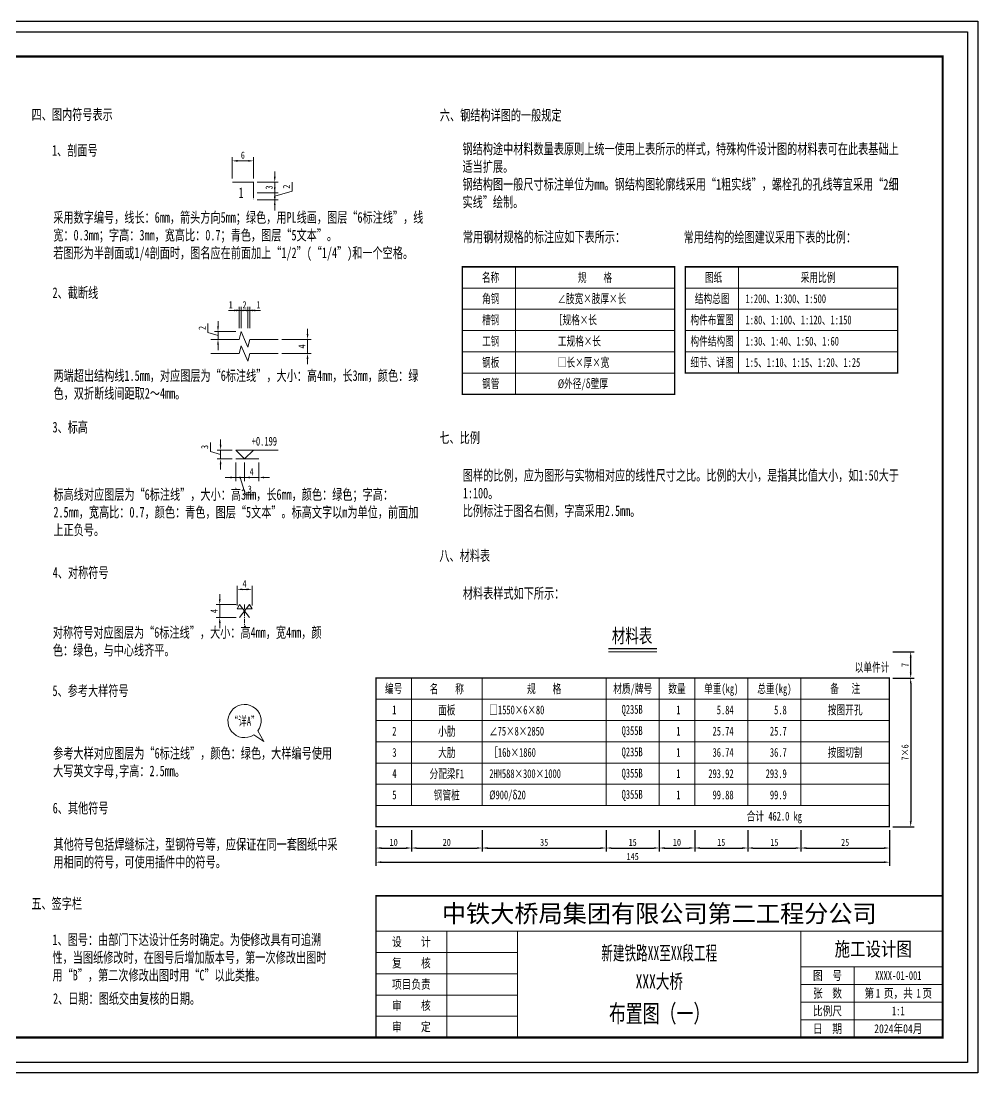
# Model space of a CAD drawing. Header units: millimetres. Extents: x 0 to 76984, y 0 to 13707.
# Drawn here: x 36020.1 to 36290.3, y 5849 to 6146 of the extents above; entities that cross this region are included whole.
import ezdxf
from ezdxf.enums import TextEntityAlignment as Align

# ---------------------------------------------------------------- set-up
doc = ezdxf.new("R2010")
doc.units = ezdxf.units.MM
doc.linetypes.add('CENTER', pattern=[2, 1.25, -0.25, 0.25, -0.25])
doc.layers.get('Defpoints').update_dxf_attribs({"color": 8})
for name, color, linetype, lineweight in [('1粗实线', 1, 'Continuous', 30), ('2细实线', 5, 'Continuous', 18), ('3中心线', 6, 'CENTER', 18), ('5文本', 4, 'Continuous', 18), ('6标注线', 3, 'Continuous', 13), ('8图框线', 7, 'Continuous', 25)]:
    doc.layers.add(name, color=color, linetype=linetype, lineweight=lineweight)
doc.styles.get("Standard").update_dxf_attribs({"font": '', "width": 0.7})
doc.styles.add('图标栏其他文字', font='', dxfattribs={"width": 0.8})
doc.styles.add('图标栏单位名称', font='')
doc.styles.add('工程名称或节段名称', font='', dxfattribs={"width": 0.8})
doc.styles.get('Standard').set_extended_font_data('SimSun')
doc.styles.get('图标栏其他文字').set_extended_font_data('SimSun')
doc.styles.get('图标栏单位名称').set_extended_font_data('SimSun')
doc.styles.get('工程名称或节段名称').set_extended_font_data('SimSun')
doc.dimstyles.new('SJSYB-(1)', dxfattribs={"dimtxt": 2, "dimasz": 1.5, "dimexe": 1, "dimexo": 1, "dimgap": 0.6, "dimtad": 1, "dimdec": 0, "dimzin": 0, "dimdsep": 46, "dimtxsty": 'Standard', "dimcen": 2.5, "dimclrd": 256, "dimclre": 256, "dimclrt": 4, "dimadec": 0, "dimazin": 2, "dimtfac": 1, "dimtdec": 0, "dimtmove": 1, "dimatfit": 3, "dimfxl": 1.2, "dimlwd": -1, "dimlwe": -1, "dimarcsym": 1})

# ---------------------------------------------------------------- blocks, each defined once
blk = doc.blocks.new('*D459')
at = {"layer": '6标注线', "transparency": 16777216}
for p, q in [((36079.7, 6101.54), (36079.7, 6107.54)), ((36081.2, 6106.54), (36084.2, 6106.54)), ((36085.7, 6101.54), (36085.7, 6107.54))]:
    blk.add_line(p, q, dxfattribs=at)
for points in [[(36081.2, 6106.79), (36081.2, 6106.29), (36079.7, 6106.54)], [(36084.2, 6106.79), (36084.2, 6106.29), (36085.7, 6106.54)]]:
    blk.add_solid(points, dxfattribs=at)
at = {"layer": 'Defpoints', "color": 0, "transparency": 16777216}
for p in [(36085.7, 6106.54), (36079.7, 6100.54), (36085.7, 6100.54)]:
    blk.add_point(p, dxfattribs=at)
at = {"layer": '6标注线', "color": 4, "transparency": 16777216, "insert": (36082.7, 6108.14), "char_height": 2, "attachment_point": 5}
blk.add_mtext('6', dxfattribs=at)
blk = doc.blocks.new('*D460')
at = {"layer": '6标注线', "transparency": 16777216}
for p, q in [((36091.7, 6102.04), (36091.7, 6103.54)), ((36086.7, 6100.54), (36092.7, 6100.54)), ((36091.7, 6100.54), (36091.7, 6097.54)), ((36086.7, 6097.54), (36092.7, 6097.54)), ((36091.7, 6096.04), (36091.7, 6094.54))]:
    blk.add_line(p, q, dxfattribs=at)
for points in [[(36091.45, 6102.04), (36091.95, 6102.04), (36091.7, 6100.54)], [(36091.45, 6096.04), (36091.95, 6096.04), (36091.7, 6097.54)]]:
    blk.add_solid(points, dxfattribs=at)
at = {"layer": 'Defpoints', "color": 0, "transparency": 16777216}
for p in [(36085.7, 6100.54), (36085.7, 6097.54), (36091.7, 6097.54)]:
    blk.add_point(p, dxfattribs=at)
at = {"layer": '6标注线', "color": 4, "transparency": 16777216, "insert": (36090.1, 6099.04), "char_height": 2, "attachment_point": 5, "rotation": 90}
blk.add_mtext('3', dxfattribs=at)
blk = doc.blocks.new('*D461')
at = {"layer": '6标注线', "transparency": 16777216}
for p, q in [((36091.7, 6099.04), (36091.7, 6100.54)), ((36096.6, 6098.01), (36096.6, 6100.54)), ((36086.7, 6097.54), (36092.7, 6097.54)), ((36091.7, 6096.54), (36096.6, 6098.01)), ((36091.7, 6097.54), (36091.7, 6095.54)), ((36091.7, 6097.54), (36091.7, 6095.54)), ((36086.7, 6095.54), (36092.7, 6095.54)), ((36091.7, 6094.04), (36091.7, 6092.54))]:
    blk.add_line(p, q, dxfattribs=at)
for points in [[(36091.45, 6099.04), (36091.95, 6099.04), (36091.7, 6097.54)], [(36091.45, 6094.04), (36091.95, 6094.04), (36091.7, 6095.54)]]:
    blk.add_solid(points, dxfattribs=at)
at = {"layer": 'Defpoints', "color": 0, "transparency": 16777216}
for p in [(36085.7, 6097.54), (36085.7, 6095.54), (36091.7, 6095.54)]:
    blk.add_point(p, dxfattribs=at)
at = {"layer": '6标注线', "color": 4, "transparency": 16777216, "insert": (36095, 6099.27), "char_height": 2, "attachment_point": 5, "rotation": 90}
blk.add_mtext('2', dxfattribs=at)
blk = doc.blocks.new('*D462')
at = {"layer": '6标注线', "transparency": 16777216}
for p, q in [((36072.78, 6058.1), (36072.78, 6060.63)), ((36075.68, 6059.82), (36075.68, 6061.32)), ((36075.68, 6057.23), (36072.78, 6058.1)), ((36080.68, 6058.32), (36074.68, 6058.32)), ((36080.68, 6056.14), (36074.68, 6056.14)), ((36075.68, 6056.14), (36075.68, 6058.32)), ((36075.68, 6056.14), (36075.68, 6058.32)), ((36075.68, 6054.64), (36075.68, 6053.14))]:
    blk.add_line(p, q, dxfattribs=at)
for points in [[(36075.43, 6059.82), (36075.93, 6059.82), (36075.68, 6058.32)], [(36075.43, 6054.64), (36075.93, 6054.64), (36075.68, 6056.14)]]:
    blk.add_solid(points, dxfattribs=at)
at = {"layer": 'Defpoints', "color": 0, "transparency": 16777216}
for p in [(36075.68, 6058.32), (36081.68, 6058.32), (36081.68, 6056.14)]:
    blk.add_point(p, dxfattribs=at)
at = {"layer": '6标注线', "color": 4, "transparency": 16777216, "insert": (36071.18, 6059.37), "char_height": 2, "attachment_point": 5, "rotation": 90}
blk.add_mtext('2', dxfattribs=at)
blk = doc.blocks.new('*D463')
at = {"layer": '6标注线', "transparency": 16777216}
for p, q in [((36081.68, 6059.32), (36081.68, 6065.32)), ((36082.26, 6059.32), (36082.26, 6065.32)), ((36080.18, 6064.32), (36078.68, 6064.32)), ((36082.26, 6064.32), (36081.68, 6064.32)), ((36083.76, 6064.32), (36085.26, 6064.32))]:
    blk.add_line(p, q, dxfattribs=at)
for points in [[(36080.18, 6064.57), (36080.18, 6064.07), (36081.68, 6064.32)], [(36083.76, 6064.57), (36083.76, 6064.07), (36082.26, 6064.32)]]:
    blk.add_solid(points, dxfattribs=at)
at = {"layer": 'Defpoints', "color": 0, "transparency": 16777216}
for p in [(36081.68, 6064.32), (36081.68, 6058.32), (36082.26, 6058.32)]:
    blk.add_point(p, dxfattribs=at)
at = {"layer": '6标注线', "color": 4, "transparency": 16777216, "insert": (36079.26, 6065.92), "char_height": 2, "attachment_point": 5}
blk.add_mtext('1', dxfattribs=at)
blk = doc.blocks.new('*D464')
at = {"layer": '6标注线', "transparency": 16777216}
for p, q in [((36082.26, 6059.32), (36082.26, 6065.32)), ((36084.1, 6059.32), (36084.1, 6065.32)), ((36080.76, 6064.32), (36079.26, 6064.32)), ((36082.26, 6064.32), (36084.1, 6064.32)), ((36085.6, 6064.32), (36087.1, 6064.32))]:
    blk.add_line(p, q, dxfattribs=at)
for points in [[(36080.76, 6064.57), (36080.76, 6064.07), (36082.26, 6064.32)], [(36085.6, 6064.57), (36085.6, 6064.07), (36084.1, 6064.32)]]:
    blk.add_solid(points, dxfattribs=at)
at = {"layer": 'Defpoints', "color": 0, "transparency": 16777216}
for p in [(36084.1, 6064.32), (36082.26, 6058.32), (36084.1, 6058.32)]:
    blk.add_point(p, dxfattribs=at)
at = {"layer": '6标注线', "color": 4, "transparency": 16777216, "insert": (36083.18, 6065.92), "char_height": 2, "attachment_point": 5}
blk.add_mtext('2', dxfattribs=at)
blk = doc.blocks.new('*D465')
at = {"layer": '6标注线', "transparency": 16777216}
for p, q in [((36084.1, 6059.32), (36084.1, 6065.32)), ((36084.68, 6059.32), (36084.68, 6065.32)), ((36082.6, 6064.32), (36081.1, 6064.32)), ((36084.1, 6064.32), (36084.68, 6064.32)), ((36086.18, 6064.32), (36087.68, 6064.32))]:
    blk.add_line(p, q, dxfattribs=at)
for points in [[(36082.6, 6064.57), (36082.6, 6064.07), (36084.1, 6064.32)], [(36086.18, 6064.57), (36086.18, 6064.07), (36084.68, 6064.32)]]:
    blk.add_solid(points, dxfattribs=at)
at = {"layer": 'Defpoints', "color": 0, "transparency": 16777216}
for p in [(36084.68, 6064.32), (36084.1, 6058.32), (36084.68, 6058.32)]:
    blk.add_point(p, dxfattribs=at)
at = {"layer": '6标注线', "color": 4, "transparency": 16777216, "insert": (36087.1, 6065.92), "char_height": 2, "attachment_point": 5}
blk.add_mtext('1', dxfattribs=at)
blk = doc.blocks.new('*D490')
at = {"layer": '6标注线', "transparency": 16777216}
for p, q in [((36100.96, 6057.64), (36100.96, 6059.14)), ((36093.7, 6056.14), (36101.96, 6056.14)), ((36100.96, 6056.14), (36100.96, 6052.14)), ((36093.7, 6052.14), (36101.96, 6052.14)), ((36100.96, 6050.64), (36100.96, 6049.14))]:
    blk.add_line(p, q, dxfattribs=at)
for points in [[(36100.71, 6057.64), (36101.21, 6057.64), (36100.96, 6056.14)], [(36100.71, 6050.64), (36101.21, 6050.64), (36100.96, 6052.14)]]:
    blk.add_solid(points, dxfattribs=at)
at = {"layer": 'Defpoints', "color": 0, "transparency": 16777216}
for p in [(36092.7, 6056.14), (36092.7, 6052.14), (36100.96, 6052.14)]:
    blk.add_point(p, dxfattribs=at)
at = {"layer": '6标注线', "color": 4, "transparency": 16777216, "insert": (36099.36, 6054.14), "char_height": 2, "attachment_point": 5, "rotation": 90}
blk.add_mtext('4', dxfattribs=at)
blk = doc.blocks.new('*D491')
at = {"layer": '6标注线', "transparency": 16777216}
for p, q in [((36073.51, 6024.51), (36073.51, 6027.04)), ((36076.41, 6026.39), (36076.41, 6027.89)), ((36076.41, 6023.64), (36073.51, 6024.51)), ((36079.68, 6024.89), (36075.41, 6024.89)), ((36076.41, 6024.89), (36076.41, 6022.39)), ((36076.41, 6024.89), (36076.41, 6022.39)), ((36079.68, 6022.39), (36075.41, 6022.39)), ((36076.41, 6020.89), (36076.41, 6019.39))]:
    blk.add_line(p, q, dxfattribs=at)
for points in [[(36076.16, 6026.39), (36076.66, 6026.39), (36076.41, 6024.89)], [(36076.16, 6020.89), (36076.66, 6020.89), (36076.41, 6022.39)]]:
    blk.add_solid(points, dxfattribs=at)
at = {"layer": 'Defpoints', "color": 0, "transparency": 16777216}
for p in [(36080.68, 6024.89), (36076.41, 6022.39), (36080.68, 6022.39)]:
    blk.add_point(p, dxfattribs=at)
at = {"layer": '6标注线', "color": 4, "transparency": 16777216, "insert": (36071.91, 6025.77), "char_height": 2, "attachment_point": 5, "rotation": 90}
blk.add_mtext('3', dxfattribs=at)
blk = doc.blocks.new('*D492')
at = {"layer": '6标注线', "transparency": 16777216}
for p, q in [((36080.68, 6021.39), (36080.68, 6016.15)), ((36083.18, 6021.39), (36083.18, 6016.15)), ((36079.18, 6017.15), (36077.68, 6017.15)), ((36080.68, 6017.15), (36083.18, 6017.15)), ((36080.68, 6017.15), (36083.18, 6017.15)), ((36081.93, 6017.15), (36083.4, 6012.25)), ((36084.68, 6017.15), (36086.18, 6017.15)), ((36083.4, 6012.25), (36085.93, 6012.25))]:
    blk.add_line(p, q, dxfattribs=at)
for points in [[(36079.18, 6017.4), (36079.18, 6016.9), (36080.68, 6017.15)], [(36084.68, 6017.4), (36084.68, 6016.9), (36083.18, 6017.15)]]:
    blk.add_solid(points, dxfattribs=at)
at = {"layer": 'Defpoints', "color": 0, "transparency": 16777216}
for p in [(36080.68, 6022.39), (36083.18, 6022.39), (36083.18, 6017.15)]:
    blk.add_point(p, dxfattribs=at)
at = {"layer": '6标注线', "color": 4, "transparency": 16777216, "insert": (36084.67, 6013.85), "char_height": 2, "attachment_point": 5}
blk.add_mtext('3', dxfattribs=at)
blk = doc.blocks.new('*D493')
at = {"layer": '6标注线', "transparency": 16777216}
for p, q in [((36083.18, 6021.39), (36083.18, 6016.15)), ((36087.18, 6021.39), (36087.18, 6016.15)), ((36081.68, 6017.15), (36080.18, 6017.15)), ((36083.18, 6017.15), (36087.18, 6017.15)), ((36088.68, 6017.15), (36090.18, 6017.15))]:
    blk.add_line(p, q, dxfattribs=at)
for points in [[(36081.68, 6017.4), (36081.68, 6016.9), (36083.18, 6017.15)], [(36088.68, 6017.4), (36088.68, 6016.9), (36087.18, 6017.15)]]:
    blk.add_solid(points, dxfattribs=at)
at = {"layer": 'Defpoints', "color": 0, "transparency": 16777216}
for p in [(36083.18, 6022.39), (36087.18, 6022.39), (36087.18, 6017.15)]:
    blk.add_point(p, dxfattribs=at)
at = {"layer": '6标注线', "color": 4, "transparency": 16777216, "insert": (36085.18, 6018.75), "char_height": 2, "attachment_point": 5}
blk.add_mtext('4', dxfattribs=at)
blk = doc.blocks.new('wlx-对称符号')
for p, q in [((-1.42, 0), (-2.11, -1.2)), ((-2.11, -1.2), (-0.48, -1.2)), ((-1.42, -3.64), (1.42, 0)), ((1.42, -3.64), (-1.42, 0)), ((2.11, -1.2), (0.48, -1.2)), ((1.42, 0), (2.11, -1.2))]:
    blk.add_line(p, q)
blk = doc.blocks.new('*D466')
at = {"layer": '6标注线', "transparency": 16777216}
for p, q in [((36076.17, 5982.75), (36076.17, 5984.25)), ((36080.76, 5981.25), (36075.17, 5981.25)), ((36076.17, 5977.6), (36076.17, 5981.25)), ((36080.76, 5977.6), (36075.17, 5977.6)), ((36076.17, 5976.1), (36076.17, 5974.6))]:
    blk.add_line(p, q, dxfattribs=at)
for points in [[(36075.92, 5982.75), (36076.42, 5982.75), (36076.17, 5981.25)], [(36075.92, 5976.1), (36076.42, 5976.1), (36076.17, 5977.6)]]:
    blk.add_solid(points, dxfattribs=at)
at = {"layer": 'Defpoints', "color": 0, "transparency": 16777216}
for p in [(36076.17, 5981.25), (36081.76, 5981.25), (36081.76, 5977.6)]:
    blk.add_point(p, dxfattribs=at)
at = {"layer": '6标注线', "color": 4, "transparency": 16777216, "insert": (36074.57, 5979.43), "char_height": 2, "attachment_point": 5, "rotation": 90}
blk.add_mtext('4', dxfattribs=at)
blk = doc.blocks.new('*D467')
at = {"layer": '6标注线', "transparency": 16777216}
for p, q in [((36081.07, 5981.04), (36081.07, 5986.56)), ((36082.57, 5985.56), (36083.79, 5985.56)), ((36085.29, 5981.04), (36085.29, 5986.56))]:
    blk.add_line(p, q, dxfattribs=at)
for points in [[(36082.57, 5985.81), (36082.57, 5985.31), (36081.07, 5985.56)], [(36083.79, 5985.81), (36083.79, 5985.31), (36085.29, 5985.56)]]:
    blk.add_solid(points, dxfattribs=at)
at = {"layer": 'Defpoints', "color": 0, "transparency": 16777216}
for p in [(36085.29, 5985.56), (36081.07, 5980.04), (36085.29, 5980.04)]:
    blk.add_point(p, dxfattribs=at)
at = {"layer": '6标注线', "color": 4, "transparency": 16777216, "insert": (36083.18, 5987.16), "char_height": 2, "attachment_point": 5}
blk.add_mtext('4', dxfattribs=at)
blk = doc.blocks.new('设计分公司图框（二分公司）')
at = {"layer": '6标注线', "color": 7}
for p, q in [((250, 40), (410, 40)), ((270, 40), (270, 10)), ((290, 40), (290, 10)), ((370, 40), (370, 10)), ((250, 34), (290, 34)), ((370, 30), (410, 30)), ((385, 30), (385, 10)), ((250, 28), (290, 28)), ((370, 25), (410, 25)), ((250, 22), (290, 22)), ((370, 20), (410, 20)), ((250, 16), (290, 16)), ((370, 15), (410, 15))]:
    blk.add_line(p, q, dxfattribs=at)
at = {"layer": '6标注线', "color": 7, "const_width": 0.6, "elevation": 0.6}
blk.add_lwpolyline([(30, 287), (410, 287), (410, 10), (30, 10)], close=True, dxfattribs=at)
at = {"layer": '6标注线', "color": 7, "const_width": 0.4}
blk.add_lwpolyline([(250, 50), (410, 50), (410, 10), (250, 10)], close=True, dxfattribs=at)
at = {"layer": '8图框线'}
blk.add_lwpolyline([(3, 294), (417, 294), (417, 3), (3, 3)], close=True, dxfattribs=at)
at = {"layer": 'Defpoints'}
blk.add_lwpolyline([(0, 297), (420, 297), (420, 0), (0, 0)], close=True, dxfattribs=at)
at = {"layer": '5文本', "color": 7, "width": 0.7}
blk.add_attdef('项目名称', text='', height=4, dxfattribs=at).set_placement((330, 25.91), align=Align.MIDDLE)
at = {"layer": '6标注线', "color": 7, "style": '图标栏单位名称'}
blk.add_text('中铁大桥局集团有限公司第二工程分公司', height=5, dxfattribs=at).set_placement((330, 45), align=Align.MIDDLE_CENTER)
at = {"layer": '6标注线', "color": 7, "width": 0.8}
for s, height, style, p in [('设    计', 2.5, '图标栏其他文字', (260, 37.02, -1186.92)), ('施工设计图', 4, '工程名称或节段名称', (390.43, 35)), ('复    核', 2.5, '图标栏其他文字', (260, 31.02, -1186.92)), ('项目负责', 2.5, '图标栏其他文字', (260, 25.02, -1186.92)), ('第  页，共  页', 2.5, '图标栏其他文字', (397.5, 22.5)), ('审    核', 2.5, '图标栏其他文字', (260, 19.02, -1186.92)), ('审    定', 2.5, '图标栏其他文字', (260, 13.02, -1186.92))]:
    blk.add_text(s, height=height, dxfattribs=dict(at, style=style)).set_placement(p, align=Align.MIDDLE_CENTER)
at = {"layer": '6标注线', "color": 7, "style": '工程名称或节段名称', "width": 0.6}
blk.add_text('新建铁路XX至XX段工程', height=4, dxfattribs=at).set_placement((330, 33.93), align=Align.MIDDLE)
at = {"layer": '6标注线', "width": 0.7}
for tag, height, p in [('图号', 2.5, (397.5, 27.5)), ('页码', 2.5, (391.78, 22.5)), ('页数', 2.5, (403.22, 22.5)), ('图名', 5, (330.1, 16.89)), ('比例', 2.5, (397.5, 17.5))]:
    blk.add_attdef(tag, text='', height=height, dxfattribs=at).set_placement(p, align=Align.MIDDLE)
at = {"layer": '8图框线', "color": 7, "style": '图标栏其他文字', "width": 0.8}
for s, p in [('图  号', (377.5, 27.5)), ('张  数', (377.5, 22.5)), ('比例尺', (377.5, 17.5)), ('日  期', (377.5, 12.5)), ('2024年04月', (397.5, 12.5))]:
    blk.add_text(s, height=2.5, dxfattribs=at).set_placement(p, align=Align.MIDDLE_CENTER)
blk = doc.blocks.new('*D433')
at = {"transparency": 16777216}
for p, q in [((36120.28, 5917.53), (36120.28, 5911.53)), ((36130.28, 5917.53), (36130.28, 5911.53)), ((36121.78, 5912.53), (36128.78, 5912.53))]:
    blk.add_line(p, q, dxfattribs=at)
for points in [[(36121.78, 5912.78), (36121.78, 5912.28), (36120.28, 5912.53)], [(36128.78, 5912.78), (36128.78, 5912.28), (36130.28, 5912.53)]]:
    blk.add_solid(points, dxfattribs=at)
at = {"layer": 'Defpoints', "color": 0, "transparency": 16777216}
for p in [(36120.28, 5918.53), (36130.28, 5918.53), (36130.28, 5912.53)]:
    blk.add_point(p, dxfattribs=at)
at = {"color": 4, "transparency": 16777216, "insert": (36125.28, 5914.13), "char_height": 2, "attachment_point": 5}
blk.add_mtext('10', dxfattribs=at)
blk = doc.blocks.new('*D434')
at = {"transparency": 16777216}
for p, q in [((36130.28, 5917.53), (36130.28, 5911.53)), ((36150.28, 5917.53), (36150.28, 5911.53)), ((36131.78, 5912.53), (36148.78, 5912.53))]:
    blk.add_line(p, q, dxfattribs=at)
for points in [[(36131.78, 5912.78), (36131.78, 5912.28), (36130.28, 5912.53)], [(36148.78, 5912.78), (36148.78, 5912.28), (36150.28, 5912.53)]]:
    blk.add_solid(points, dxfattribs=at)
at = {"layer": 'Defpoints', "color": 0, "transparency": 16777216}
for p in [(36130.28, 5918.53), (36150.28, 5918.53), (36150.28, 5912.53)]:
    blk.add_point(p, dxfattribs=at)
at = {"color": 4, "transparency": 16777216, "insert": (36140.28, 5914.13), "char_height": 2, "attachment_point": 5}
blk.add_mtext('20', dxfattribs=at)
blk = doc.blocks.new('*D435')
at = {"transparency": 16777216}
for p, q in [((36150.28, 5917.53), (36150.28, 5911.53)), ((36185.28, 5917.53), (36185.28, 5911.53)), ((36151.78, 5912.53), (36183.78, 5912.53))]:
    blk.add_line(p, q, dxfattribs=at)
for points in [[(36151.78, 5912.78), (36151.78, 5912.28), (36150.28, 5912.53)], [(36183.78, 5912.78), (36183.78, 5912.28), (36185.28, 5912.53)]]:
    blk.add_solid(points, dxfattribs=at)
at = {"layer": 'Defpoints', "color": 0, "transparency": 16777216}
for p in [(36150.28, 5918.53), (36185.28, 5918.53), (36185.28, 5912.53)]:
    blk.add_point(p, dxfattribs=at)
at = {"color": 4, "transparency": 16777216, "insert": (36167.78, 5914.13), "char_height": 2, "attachment_point": 5}
blk.add_mtext('35', dxfattribs=at)
blk = doc.blocks.new('*D436')
at = {"transparency": 16777216}
for p, q in [((36185.28, 5917.53), (36185.28, 5911.53)), ((36200.28, 5917.53), (36200.28, 5911.53)), ((36186.78, 5912.53), (36198.78, 5912.53))]:
    blk.add_line(p, q, dxfattribs=at)
for points in [[(36186.78, 5912.78), (36186.78, 5912.28), (36185.28, 5912.53)], [(36198.78, 5912.78), (36198.78, 5912.28), (36200.28, 5912.53)]]:
    blk.add_solid(points, dxfattribs=at)
at = {"layer": 'Defpoints', "color": 0, "transparency": 16777216}
for p in [(36185.28, 5918.53), (36200.28, 5918.53), (36200.28, 5912.53)]:
    blk.add_point(p, dxfattribs=at)
at = {"color": 4, "transparency": 16777216, "insert": (36192.78, 5914.13), "char_height": 2, "attachment_point": 5}
blk.add_mtext('15', dxfattribs=at)
blk = doc.blocks.new('*D437')
at = {"transparency": 16777216}
for p, q in [((36200.28, 5917.53), (36200.28, 5911.53)), ((36210.28, 5917.53), (36210.28, 5911.53)), ((36201.78, 5912.53), (36208.78, 5912.53))]:
    blk.add_line(p, q, dxfattribs=at)
for points in [[(36201.78, 5912.78), (36201.78, 5912.28), (36200.28, 5912.53)], [(36208.78, 5912.78), (36208.78, 5912.28), (36210.28, 5912.53)]]:
    blk.add_solid(points, dxfattribs=at)
at = {"layer": 'Defpoints', "color": 0, "transparency": 16777216}
for p in [(36200.28, 5918.53), (36210.28, 5918.53), (36210.28, 5912.53)]:
    blk.add_point(p, dxfattribs=at)
at = {"color": 4, "transparency": 16777216, "insert": (36205.28, 5914.13), "char_height": 2, "attachment_point": 5}
blk.add_mtext('10', dxfattribs=at)
blk = doc.blocks.new('*D438')
at = {"transparency": 16777216}
for p, q in [((36210.28, 5917.53), (36210.28, 5911.53)), ((36225.28, 5917.53), (36225.28, 5911.53)), ((36211.78, 5912.53), (36223.78, 5912.53))]:
    blk.add_line(p, q, dxfattribs=at)
for points in [[(36211.78, 5912.78), (36211.78, 5912.28), (36210.28, 5912.53)], [(36223.78, 5912.78), (36223.78, 5912.28), (36225.28, 5912.53)]]:
    blk.add_solid(points, dxfattribs=at)
at = {"layer": 'Defpoints', "color": 0, "transparency": 16777216}
for p in [(36210.28, 5918.53), (36225.28, 5918.53), (36225.28, 5912.53)]:
    blk.add_point(p, dxfattribs=at)
at = {"color": 4, "transparency": 16777216, "insert": (36217.78, 5914.13), "char_height": 2, "attachment_point": 5}
blk.add_mtext('15', dxfattribs=at)
blk = doc.blocks.new('*D439')
at = {"transparency": 16777216}
for p, q in [((36225.28, 5917.53), (36225.28, 5911.53)), ((36240.28, 5917.53), (36240.28, 5911.53)), ((36226.78, 5912.53), (36238.78, 5912.53))]:
    blk.add_line(p, q, dxfattribs=at)
for points in [[(36226.78, 5912.78), (36226.78, 5912.28), (36225.28, 5912.53)], [(36238.78, 5912.78), (36238.78, 5912.28), (36240.28, 5912.53)]]:
    blk.add_solid(points, dxfattribs=at)
at = {"layer": 'Defpoints', "color": 0, "transparency": 16777216}
for p in [(36225.28, 5918.53), (36240.28, 5918.53), (36240.28, 5912.53)]:
    blk.add_point(p, dxfattribs=at)
at = {"color": 4, "transparency": 16777216, "insert": (36232.78, 5914.13), "char_height": 2, "attachment_point": 5}
blk.add_mtext('15', dxfattribs=at)
blk = doc.blocks.new('*D440')
at = {"transparency": 16777216}
for p, q in [((36240.28, 5917.53), (36240.28, 5911.53)), ((36265.28, 5917.53), (36265.28, 5911.53)), ((36241.78, 5912.53), (36263.78, 5912.53))]:
    blk.add_line(p, q, dxfattribs=at)
for points in [[(36241.78, 5912.78), (36241.78, 5912.28), (36240.28, 5912.53)], [(36263.78, 5912.78), (36263.78, 5912.28), (36265.28, 5912.53)]]:
    blk.add_solid(points, dxfattribs=at)
at = {"layer": 'Defpoints', "color": 0, "transparency": 16777216}
for p in [(36240.28, 5918.53), (36265.28, 5918.53), (36265.28, 5912.53)]:
    blk.add_point(p, dxfattribs=at)
at = {"color": 4, "transparency": 16777216, "insert": (36252.78, 5914.13), "char_height": 2, "attachment_point": 5}
blk.add_mtext('25', dxfattribs=at)
blk = doc.blocks.new('*D485')
at = {"transparency": 16777216}
for p, q in [((36266.28, 5967.88), (36272.28, 5967.88)), ((36271.28, 5962.03), (36271.28, 5966.38)), ((36266.28, 5960.53), (36272.28, 5960.53))]:
    blk.add_line(p, q, dxfattribs=at)
for points in [[(36271.03, 5966.38), (36271.53, 5966.38), (36271.28, 5967.88)], [(36271.03, 5962.03), (36271.53, 5962.03), (36271.28, 5960.53)]]:
    blk.add_solid(points, dxfattribs=at)
at = {"layer": 'Defpoints', "color": 0, "transparency": 16777216}
for p in [(36265.28, 5967.88), (36271.28, 5967.88), (36265.28, 5960.53)]:
    blk.add_point(p, dxfattribs=at)
at = {"color": 4, "transparency": 16777216, "insert": (36269.68, 5964.21), "char_height": 2, "attachment_point": 5, "rotation": 90}
blk.add_mtext('7', dxfattribs=at)
blk = doc.blocks.new('*D441')
at = {"transparency": 16777216}
for p, q in [((36266.28, 5960.53), (36272.28, 5960.53)), ((36271.28, 5959.03), (36271.28, 5920.03)), ((36266.28, 5918.53), (36272.28, 5918.53))]:
    blk.add_line(p, q, dxfattribs=at)
for points in [[(36271.03, 5959.03), (36271.53, 5959.03), (36271.28, 5960.53)], [(36271.03, 5920.03), (36271.53, 5920.03), (36271.28, 5918.53)]]:
    blk.add_solid(points, dxfattribs=at)
at = {"layer": 'Defpoints', "color": 0, "transparency": 16777216}
for p in [(36265.28, 5960.53), (36265.28, 5918.53), (36271.28, 5918.53)]:
    blk.add_point(p, dxfattribs=at)
at = {"color": 4, "transparency": 16777216, "insert": (36269.68, 5939.53), "char_height": 2, "attachment_point": 5, "rotation": 90}
blk.add_mtext('7×6', dxfattribs=at)
blk = doc.blocks.new('*D442')
at = {"transparency": 16777216}
for p, q in [((36120.28, 5917.53), (36120.28, 5907.53)), ((36265.28, 5917.53), (36265.28, 5907.53)), ((36121.78, 5908.53), (36263.78, 5908.53))]:
    blk.add_line(p, q, dxfattribs=at)
for points in [[(36121.78, 5908.78), (36121.78, 5908.28), (36120.28, 5908.53)], [(36263.78, 5908.78), (36263.78, 5908.28), (36265.28, 5908.53)]]:
    blk.add_solid(points, dxfattribs=at)
at = {"layer": 'Defpoints', "color": 0, "transparency": 16777216}
for p in [(36120.28, 5918.53), (36265.28, 5918.53), (36265.28, 5908.53)]:
    blk.add_point(p, dxfattribs=at)
at = {"color": 4, "transparency": 16777216, "insert": (36192.78, 5910.13), "char_height": 2, "attachment_point": 5}
blk.add_mtext('145', dxfattribs=at)

msp = doc.modelspace()

# ---------------------------------------------------------------- linework, layer by layer
at = {"layer": '1粗实线', "const_width": 0.4}
for points in [[(36144.64, 6076.63), (36144.64, 6040.63), (36204.64, 6040.63), (36204.64, 6076.63)], [(36207.62, 6076.63), (36207.62, 6046.63), (36267.62, 6046.63), (36267.62, 6076.63)], [(36120.28, 5960.53), (36120.28, 5918.53), (36265.28, 5918.53), (36265.28, 5960.53)]]:
    msp.add_lwpolyline(points, close=True, dxfattribs=at)
at = {"layer": '2细实线'}
for p, q in [((36159.64, 6076.63), (36159.64, 6040.63)), ((36222.62, 6076.63), (36222.62, 6046.63)), ((36144.64, 6070.63), (36204.64, 6070.63)), ((36207.62, 6070.63), (36267.62, 6070.63)), ((36144.64, 6064.63), (36204.64, 6064.63)), ((36207.62, 6064.63), (36267.62, 6064.63)), ((36144.64, 6058.63), (36204.64, 6058.63)), ((36207.62, 6058.63), (36267.62, 6058.63)), ((36144.64, 6052.63), (36204.64, 6052.63)), ((36207.62, 6052.63), (36267.62, 6052.63)), ((36144.64, 6046.63), (36204.64, 6046.63)), ((36130.28, 5960.53), (36130.28, 5924.53)), ((36150.28, 5960.53), (36150.28, 5924.53)), ((36185.28, 5960.53), (36185.28, 5924.53)), ((36200.28, 5960.53), (36200.28, 5924.53)), ((36210.28, 5960.53), (36210.28, 5924.53)), ((36225.28, 5960.53), (36225.28, 5924.53)), ((36240.28, 5960.53), (36240.28, 5924.53)), ((36120.28, 5954.53), (36265.28, 5954.53)), ((36120.28, 5948.53), (36265.28, 5948.53)), ((36120.28, 5942.53), (36265.28, 5942.53)), ((36120.28, 5936.53), (36265.28, 5936.53)), ((36120.28, 5930.53), (36265.28, 5930.53)), ((36120.28, 5924.53), (36265.28, 5924.53))]:
    msp.add_line(p, q, dxfattribs=at)
at = {"layer": '3中心线'}
msp.add_line((36083.18, 5981.25), (36083.18, 5974.67), dxfattribs=at)
at = {"layer": '5文本', "color": 1, "lineweight": 30}
msp.add_line((36185.94, 5968.88), (36199.61, 5968.88), dxfattribs=at)
at = {"layer": '5文本', "color": 5, "lineweight": 18}
msp.add_line((36185.94, 5967.88), (36199.61, 5967.88), dxfattribs=at)
at = {"layer": '6标注线'}
msp.add_line((36080.68, 6022.39), (36087.18, 6022.39), dxfattribs=at)
msp.add_lwpolyline([(36079.7, 6100.54, 0.3, 0.3, 0), (36085.7, 6100.54, 0.3, 0.3, 0), (36085.7, 6097.54, 0.7, 0, 0), (36085.7, 6095.54, 0, 0, 0)], format="xyseb", dxfattribs=at)
for points in [[(36073.66, 6056.14), (36081.68, 6056.14), (36082.26, 6058.32), (36083.18, 6056.14), (36084.1, 6053.97), (36084.68, 6056.14), (36092.7, 6056.14)], [(36073.66, 6052.14), (36081.68, 6052.14), (36082.26, 6054.32), (36083.18, 6052.14), (36084.1, 6049.97), (36084.68, 6052.14), (36092.7, 6052.14)], [(36085.68, 6024.89), (36083.18, 6022.39), (36080.68, 6024.89), (36092.68, 6024.89)]]:
    msp.add_lwpolyline(points, dxfattribs=at)
msp.add_lwpolyline([(36088.61, 5942.65), (36085.75, 5944.46, -11.155309), (36086.96, 5945.61)], format="xyb", close=True, dxfattribs=at)

# ---------------------------------------------------------------- block references
msp.add_blockref('设计分公司图框（二分公司）', (35870.28, 5849.02)).add_auto_attribs({'图号': 'XXXX-01-001', '比例': '1:1', '页码': '1', '页数': '1', '图名': '布置图（一）', '项目名称': 'XXX大桥'})
msp.add_blockref('wlx-对称符号', (36083.18, 5981.25), dxfattribs=at)

# ---------------------------------------------------------------- texts
at = {"layer": '5文本', "width": 0.7}
for s, height, p in [('1', 3, (36082.2, 6097.54)), ('名称', 2.5, (36152.64, 6073.63)), ('规    格', 2.5, (36182.14, 6073.59)), ('图纸', 2.5, (36215.62, 6073.63)), ('采用比例', 2.5, (36245.12, 6073.6)), ('编号', 2.5, (36125.28, 5957.53)), ('名    称', 2.5, (36140.28, 5957.47)), ('规    格', 2.5, (36167.78, 5957.49)), ('材质/牌号', 2.5, (36192.78, 5957.5)), ('数量', 2.5, (36205.28, 5957.53)), ('单重(kg)', 2.5, (36217.78, 5957.53)), ('总重(kg)', 2.5, (36232.78, 5957.53)), ('备   注', 2.5, (36252.78, 5957.53)), ('面板', 2.5, (36140.28, 5951.47)), ('按图开孔', 2.5, (36252.78, 5951.52)), ('“详A”', 2.5, (36083.19, 5948.36)), ('小肋', 2.5, (36140.28, 5945.47)), ('大肋', 2.5, (36140.28, 5939.47)), ('按图切割', 2.5, (36252.78, 5939.52)), ('分配梁F1', 2.5, (36140.28, 5933.47)), ('钢管桩', 2.5, (36140.28, 5927.47)), ('合计 462.0 kg', 2.5, (36232.78, 5921.53))]:
    msp.add_text(s, height=height, dxfattribs=at).set_placement(p, align=Align.MIDDLE_CENTER)
for s, p in [('角钢', (36155.15, 6067.63)), ('结构总图', (36220.12, 6067.63)), ('槽钢', (36155.15, 6061.63)), ('构件布置图', (36221.33, 6061.63)), ('工钢', (36155.15, 6055.63)), ('构件结构图', (36221.33, 6055.63)), ('钢板', (36155.15, 6049.63)), ('细节、详图', (36221.33, 6049.63)), ('钢管', (36155.15, 6043.63)), ('以单件计', (36265.28, 5963.53)), ('1', (36126.08, 5951.53)), ('1', (36206.28, 5951.53)), ('5.84', (36221.28, 5951.53)), ('5.8', (36236.28, 5951.53)), ('2', (36126.08, 5945.53)), ('1', (36206.28, 5945.53)), ('25.74', (36221.28, 5945.53)), ('25.7', (36236.28, 5945.53)), ('3', (36126.08, 5939.53)), ('1', (36206.28, 5939.53)), ('36.74', (36221.28, 5939.53)), ('36.7', (36236.28, 5939.53)), ('4', (36126.08, 5933.53)), ('1', (36206.28, 5933.53)), ('293.92', (36221.28, 5933.53)), ('293.9', (36236.28, 5933.53)), ('5', (36126.08, 5927.53)), ('1', (36206.28, 5927.53)), ('99.88', (36221.28, 5927.53)), ('99.9', (36236.28, 5927.53))]:
    msp.add_text(s, height=2.5, dxfattribs=at).set_placement(p, align=Align.MIDDLE_RIGHT)
for s, p in [('∠肢宽×肢厚×长', (36171.54, 6067.63)), ('1:200、1:300、1:500', (36224.62, 6067.63)), ('［规格×长', (36170.51, 6061.63)), ('1:80、1:100、1:120、1:150', (36224.62, 6061.63)), ('工规格×长', (36171.64, 6055.63)), ('1:30、1:40、1:50、1:60', (36224.62, 6055.63)), ('□长×厚×宽', (36171.64, 6049.63)), ('1:5、1:10、1:15、1:20、1:25', (36224.62, 6049.63)), ('%%C外径/δ壁厚', (36171.64, 6043.63)), ('□1550×6×80', (36152.28, 5951.53)), ('Q235B', (36189.65, 5951.68)), ('∠75×8×2850', (36152.28, 5945.53)), ('Q355B', (36189.65, 5945.68)), ('［16b×1860', (36152.28, 5939.53)), ('Q235B', (36189.65, 5939.68)), ('2HM588×300×1000', (36152.28, 5933.53)), ('Q355B', (36189.65, 5933.68)), ('%%c900/δ20', (36152.28, 5927.53)), ('Q355B', (36189.65, 5927.68))]:
    msp.add_text(s, height=2.5, dxfattribs=at).set_placement(p, align=Align.MIDDLE_LEFT)
msp.add_text('+0.199', height=2.5, dxfattribs=at).set_placement((36085.2, 6025.39), align=Align.BOTTOM_LEFT)
at = {"layer": '5文本', "color": 1, "width": 0.7}
msp.add_text('材料表', height=4, dxfattribs=at).set_placement((36192.61, 5972.53), align=Align.MIDDLE)
at = {"layer": '5文本', "char_height": 3, "attachment_point": 1}
for s, insert, width in [('四、图内符号表示', (36023.04, 6121.13), 30.8756), ('六、钢结构详图的一般规定', (36138.32, 6120.94), 110.7593), ('1、剖面号', (36028.81, 6111.01), 14.2692), ('钢结构途中材料数量表原则上统一使用上表所示的样式，特殊构件设计图的材料表可在此表基础上适当扩展。\\P钢结构图一般尺寸标注单位为mm。钢结构图轮廓线采用“1粗实线”，螺栓孔的孔线等宜采用“2细实线”绘制。', (36144.72, 6111.44), 124.9911), ('采用数字编号，线长：6mm，箭头方向5mm；绿色，用PL线画，图层“6标注线”，线宽：0.3mm；字高：3mm，宽高比：0.7；青色，图层“5文本”。\\P若图形为半剖面或1/4剖面时，图名应在前面加上“1/2”(“1/4”)和一个空格。', (36029.16, 6092.09), 104.896), ('常用钢材规格的标注应如下表所示：', (36144.81, 6086.59), 46.0539), ('常用结构的绘图建议采用下表的比例：', (36207.16, 6086.51), 123.9607), ('2、截断线', (36028.96, 6070.83), 13.9937), ('两端超出结构线1.5mm，对应图层为“6标注线”，大小：高4mm，长3mm，颜色：绿色，双折断线间距取2～4mm。', (36029.22, 6047.42), 104.829), ('3、标高', (36028.94, 6032.86), 110.7593), ('七、比例', (36138.19, 6029.89), 12.7602), ('图样的比例，应为图形与实物相对应的线性尺寸之比。比例的大小，是指其比值大小，如1:50大于1:100。\\P比例标注于图名右侧，字高采用2.5mm。\\P ', (36144.82, 6019.26), 124.8881), ('标高线对应图层为“6标注线”，大小：高3mm，长6mm，颜色：绿色；字高：2.5mm，宽高比：0.7，颜色：青色，图层“5文本”。标高文字以m为单位，前面加上正负号。', (36029.2, 6013.86), 104.85), ('八、材料表', (36138.19, 5996.59), 16.0615), ('4、对称符号', (36029.01, 5991.82), 17.3383), ('材料表样式如下所示：\\P ', (36144.82, 5985.96), 124.8881), ('对称符号对应图层为“6标注线”，大小：高4mm，宽4mm，颜色：绿色，与中心线齐平。', (36029.04, 5974.91), 80.3325), ('5、参考大样符号', (36028.94, 5958.45), 23.0299), ('参考大样对应图层为“6标注线”，颜色：绿色，大样编号使用大写英文字母,字高：2.5mm。', (36029.13, 5940.81), 80.437), ('6、其他符号', (36029, 5925.32), 110.7593), ('其他符号包括焊缝标注，型钢符号等，应保证在同一套图纸中采用相同的符号，可使用插件中的符号。', (36029.22, 5915.08), 80.1481), ('五、签字栏', (36022.96, 5898.35), 110.7593), ('1、图号：由部门下达设计任务时确定。为使修改具有可追溯性，当图纸修改时，在图号后增加版本号，第一次修改出图时用“B”，第二次修改出图时用“C”以此类推。', (36028.93, 5888.15), 79.089), ('2、日期：图纸交由复核的日期。\\P', (36029.09, 5871.54), 89.27)]:
    msp.add_mtext(s, dxfattribs=dict(at, insert=insert, width=width))

# ---------------------------------------------------------------- dimensions: what is measured, and where the dimension line sits
dim = msp.add_linear_dim(base=(36271.28, 5967.88), p1=(36265.28, 5960.53), p2=(36265.28, 5967.88), angle=90, dimstyle='SJSYB-(1)')
dim.commit()
dim.dimension.update_dxf_attribs({"geometry": '*D485', "text_midpoint": (36269.68, 5964.21)})
dim = msp.add_linear_dim(base=(36271.28, 5918.53), p1=(36265.28, 5960.53), p2=(36265.28, 5918.53), angle=270, text='7×6', dimstyle='SJSYB-(1)')
dim.commit()
dim.dimension.update_dxf_attribs({"geometry": '*D441', "text_midpoint": (36269.68, 5939.53)})
for base, p1, p2, picture, middle in [((36130.28, 5912.53), (36120.28, 5918.53), (36130.28, 5918.53), '*D433', (36125.28, 5914.13)), ((36265.28, 5908.53), (36120.28, 5918.53), (36265.28, 5918.53), '*D442', (36192.78, 5910.13)), ((36150.28, 5912.53), (36130.28, 5918.53), (36150.28, 5918.53), '*D434', (36140.28, 5914.13)), ((36185.28, 5912.53), (36150.28, 5918.53), (36185.28, 5918.53), '*D435', (36167.78, 5914.13)), ((36200.28, 5912.53), (36185.28, 5918.53), (36200.28, 5918.53), '*D436', (36192.78, 5914.13)), ((36210.28, 5912.53), (36200.28, 5918.53), (36210.28, 5918.53), '*D437', (36205.28, 5914.13)), ((36225.28, 5912.53), (36210.28, 5918.53), (36225.28, 5918.53), '*D438', (36217.78, 5914.13)), ((36240.28, 5912.53), (36225.28, 5918.53), (36240.28, 5918.53), '*D439', (36232.78, 5914.13)), ((36265.28, 5912.53), (36240.28, 5918.53), (36265.28, 5918.53), '*D440', (36252.78, 5914.13))]:
    dim = msp.add_linear_dim(base=base, p1=p1, p2=p2, dimstyle='SJSYB-(1)')
    dim.commit()
    dim.dimension.update_dxf_attribs({"geometry": picture, "text_midpoint": middle})
at = {"layer": '6标注线'}
for base, p1, p2, picture, middle in [((36085.7, 6106.54), (36079.7, 6100.54), (36085.7, 6100.54), '*D459', (36082.7, 6108.14)), ((36083.18045833, 6017.15446007), (36080.68045833, 6022.38765192), (36083.18045833, 6022.38765192), '*D492', (36084.00045833, 6013.85446007)), ((36087.18, 6017.15), (36083.18, 6022.39), (36087.18, 6022.39), '*D493', (36085.18, 6018.75)), ((36085.29, 5985.56), (36081.07, 5980.04), (36085.29, 5980.04), '*D467', (36083.18, 5987.16))]:
    dim = msp.add_linear_dim(base=base, p1=p1, p2=p2, dimstyle='SJSYB-(1)', dxfattribs=at)
    dim.commit()
    dim.dimension.update_dxf_attribs({"geometry": picture, "text_midpoint": middle})
for base, p1, p2, picture, middle in [((36091.7, 6097.54), (36085.7, 6100.54), (36085.7, 6097.54), '*D460', (36090.1, 6099.04)), ((36091.7, 6095.54), (36085.7, 6097.54), (36085.7, 6095.54), '*D461', (36095, 6098.61)), ((36075.68, 6058.32), (36081.68, 6056.14), (36081.68, 6058.32), '*D462', (36071.18, 6058.7)), ((36100.96, 6052.14), (36092.7, 6056.14), (36092.7, 6052.14), '*D490', (36099.36, 6054.14)), ((36076.41075061, 6022.38765192), (36080.68045833, 6024.88765192), (36080.68045833, 6022.38765192), '*D491', (36071.91075061, 6025.10765192)), ((36076.17, 5981.25), (36081.76, 5977.6), (36081.76, 5981.25), '*D466', (36074.57, 5979.43))]:
    dim = msp.add_linear_dim(base=base, p1=p1, p2=p2, angle=90, dimstyle='SJSYB-(1)', dxfattribs=at)
    dim.commit()
    dim.dimension.update_dxf_attribs({"geometry": picture, "text_midpoint": middle})
for base, p2, picture, middle in [((36081.68, 6064.32), (36081.68, 6058.32), '*D463', (36079.26, 6064.32)), ((36084.1, 6064.32), (36084.1, 6058.32), '*D464', (36083.18, 6064.32))]:
    dim = msp.add_linear_dim(base=base, p1=(36082.26, 6058.32), p2=p2, dimstyle='SJSYB-(1)', dxfattribs=at)
    dim.commit()
    dim.dimension.update_dxf_attribs({"geometry": picture, "text_midpoint": middle, "dimtype": 160})
dim = msp.add_linear_dim(base=(36084.68, 6064.32), p1=(36084.1, 6058.32), p2=(36084.68, 6058.32), angle=180, dimstyle='SJSYB-(1)', dxfattribs=at)
dim.commit()
dim.dimension.update_dxf_attribs({"geometry": '*D465', "text_midpoint": (36087.1, 6064.32), "dimtype": 160})

doc.saveas('drawing.dxf')
